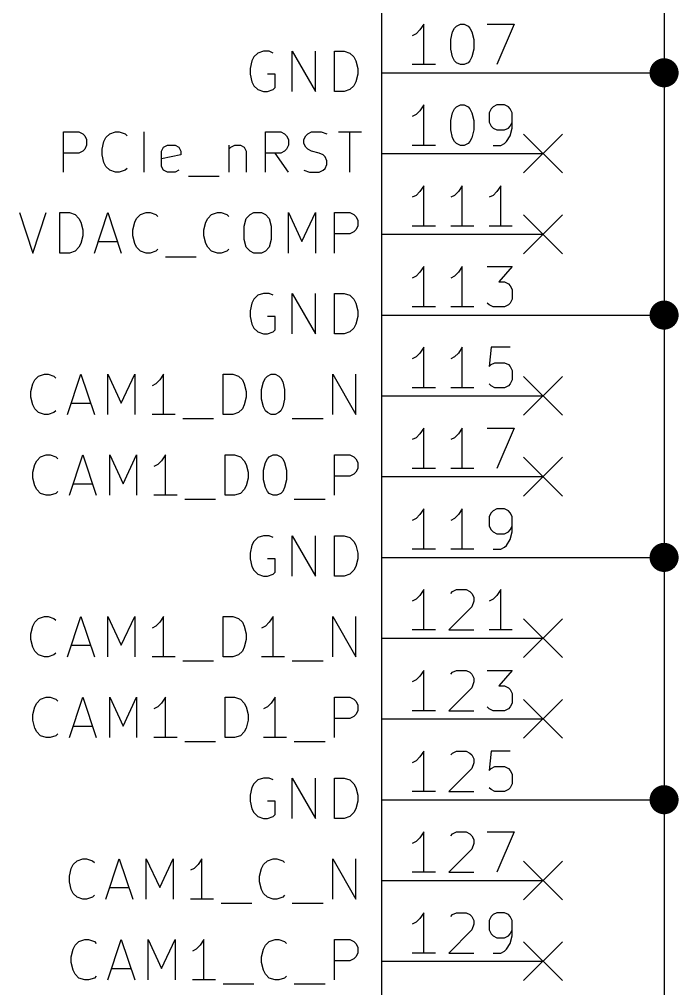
# Model space of a CAD drawing. Extents: x 0.4 to 11.3, y -7.9 to -0.4.
# Drawn here: x 5.251 to 6.068, y -2.984 to -1.784 of the extents above; entities that cross this region are included whole.
import ezdxf

# ---------------------------------------------------------------- set-up
doc = ezdxf.new("R2010")
doc.units = 0
doc.header["$MEASUREMENT"] = 0
for name, color, linetype in [('BLUE2', 5, 'CONTINUOUS'), ('CYAN2', 4, 'CONTINUOUS'), ('GREEN3', 91, 'CONTINUOUS'), ('RED2', 1, 'CONTINUOUS'), ('RED3', 11, 'CONTINUOUS')]:
    doc.layers.add(name, color=color, linetype=linetype)

msp = doc.modelspace()

# ---------------------------------------------------------------- linework, layer by layer
at = {"layer": 'BLUE2', "linetype": 'CONTINUOUS'}
for p, q in [((5.876, -1.926), (5.924, -1.974)), ((5.924, -1.926), (5.876, -1.974)), ((5.876, -2.026), (5.924, -2.074)), ((5.924, -2.026), (5.876, -2.074)), ((5.876, -2.226), (5.924, -2.274)), ((5.924, -2.226), (5.876, -2.274)), ((5.876, -2.326), (5.924, -2.374)), ((5.924, -2.326), (5.876, -2.374)), ((5.876, -2.526), (5.924, -2.574)), ((5.924, -2.526), (5.876, -2.574)), ((5.876, -2.626), (5.924, -2.674)), ((5.924, -2.626), (5.876, -2.674)), ((5.876, -2.826), (5.924, -2.874)), ((5.924, -2.826), (5.876, -2.874)), ((5.876, -2.926), (5.924, -2.974)), ((5.924, -2.926), (5.876, -2.974))]:
    msp.add_line(p, q, dxfattribs=at)
at = {"layer": 'CYAN2', "linetype": 'CONTINUOUS'}
for p, q in [((5.55381, -1.82313), (5.54667, -1.82551)), ((5.56095, -1.82313), (5.55381, -1.82313)), ((5.56571, -1.82551), (5.56095, -1.82313)), ((5.58952, -1.87313), (5.58952, -1.82313)), ((5.58952, -1.82313), (5.61809, -1.87313)), ((5.61809, -1.87313), (5.61809, -1.82313)), ((5.6419, -1.87313), (5.6419, -1.82313)), ((5.6419, -1.82313), (5.65381, -1.82313)), ((5.65381, -1.82313), (5.66095, -1.82551)), ((5.53952, -1.83504), (5.53714, -1.84456)), ((5.5419, -1.83028), (5.53952, -1.83504)), ((5.54667, -1.82551), (5.5419, -1.83028)), ((5.66095, -1.82551), (5.66571, -1.83028)), ((5.66571, -1.83028), (5.66809, -1.83504)), ((5.66809, -1.83504), (5.67047, -1.84456)), ((5.53714, -1.84456), (5.53714, -1.8517)), ((5.67047, -1.84456), (5.67047, -1.8517)), ((5.53714, -1.8517), (5.53952, -1.86122)), ((5.56809, -1.8517), (5.55857, -1.8517)), ((5.56809, -1.86837), (5.56809, -1.8517)), ((5.67047, -1.8517), (5.66809, -1.86122)), ((5.53952, -1.86122), (5.5419, -1.86599)), ((5.5419, -1.86599), (5.54667, -1.87075)), ((5.54667, -1.87075), (5.55381, -1.87313)), ((5.55857, -1.87313), (5.56571, -1.87075)), ((5.56571, -1.87075), (5.56809, -1.86837)), ((5.66095, -1.87075), (5.65381, -1.87313)), ((5.66571, -1.86599), (5.66095, -1.87075)), ((5.66809, -1.86122), (5.66571, -1.86599)), ((5.55381, -1.87313), (5.55857, -1.87313)), ((5.65381, -1.87313), (5.6419, -1.87313)), ((5.30619, -1.97313), (5.30619, -1.92313)), ((5.30619, -1.92313), (5.32524, -1.92313)), ((5.32524, -1.92313), (5.33, -1.92551)), ((5.33, -1.92551), (5.33238, -1.92789)), ((5.33238, -1.92789), (5.33476, -1.93265)), ((5.35619, -1.93504), (5.35857, -1.93028)), ((5.35857, -1.93028), (5.36333, -1.92551)), ((5.36333, -1.92551), (5.37048, -1.92313)), ((5.37048, -1.92313), (5.37524, -1.92313)), ((5.37524, -1.92313), (5.38238, -1.92551)), ((5.38238, -1.92551), (5.38476, -1.92789)), ((5.40619, -1.97313), (5.40619, -1.92313)), ((5.55619, -1.97313), (5.55619, -1.92313)), ((5.55619, -1.92313), (5.57524, -1.92313)), ((5.57524, -1.92313), (5.58, -1.92551)), ((5.58, -1.92551), (5.58238, -1.92789)), ((5.58238, -1.92789), (5.58476, -1.93265)), ((5.60381, -1.93265), (5.60619, -1.92789)), ((5.60619, -1.92789), (5.60857, -1.92551)), ((5.60857, -1.92551), (5.61333, -1.92313)), ((5.61333, -1.92313), (5.62524, -1.92313)), ((5.62524, -1.92313), (5.63238, -1.92551)), ((5.64667, -1.92313), (5.67524, -1.92313)), ((5.66095, -1.97313), (5.66095, -1.92313)), ((5.33476, -1.9398), (5.33238, -1.94456)), ((5.33476, -1.93265), (5.33476, -1.9398)), ((5.35381, -1.94456), (5.35619, -1.93504)), ((5.42762, -1.94694), (5.43, -1.94218)), ((5.43, -1.94218), (5.43476, -1.9398)), ((5.43476, -1.9398), (5.44429, -1.9398)), ((5.44429, -1.9398), (5.44905, -1.94218)), ((5.44905, -1.94218), (5.45143, -1.94694)), ((5.51095, -1.9398), (5.51095, -1.97313)), ((5.51095, -1.94456), (5.51333, -1.94218)), ((5.51333, -1.94218), (5.5181, -1.9398)), ((5.5181, -1.9398), (5.52524, -1.9398)), ((5.52524, -1.9398), (5.53, -1.94218)), ((5.53, -1.94218), (5.53238, -1.94694)), ((5.58476, -1.9398), (5.58238, -1.94456)), ((5.58476, -1.93265), (5.58476, -1.9398)), ((5.60381, -1.93742), (5.60381, -1.93265)), ((5.60619, -1.94218), (5.60381, -1.93742)), ((5.60857, -1.94456), (5.60619, -1.94218)), ((5.32524, -1.94932), (5.30619, -1.94932)), ((5.33, -1.94694), (5.32524, -1.94932)), ((5.33238, -1.94456), (5.33, -1.94694)), ((5.35381, -1.9517), (5.35381, -1.94456)), ((5.35619, -1.96122), (5.35381, -1.9517)), ((5.42762, -1.96599), (5.42762, -1.94694)), ((5.45143, -1.9517), (5.42762, -1.95646)), ((5.45143, -1.94694), (5.45143, -1.9517)), ((5.53238, -1.94694), (5.53238, -1.97313)), ((5.57524, -1.94932), (5.55619, -1.94932)), ((5.58476, -1.97313), (5.56809, -1.94932)), ((5.58, -1.94694), (5.57524, -1.94932)), ((5.58238, -1.94456), (5.58, -1.94694)), ((5.61333, -1.94694), (5.60857, -1.94456)), ((5.62286, -1.94932), (5.61333, -1.94694)), ((5.62762, -1.9517), (5.62286, -1.94932)), ((5.63, -1.95408), (5.62762, -1.9517)), ((5.63238, -1.95885), (5.63, -1.95408)), ((5.35857, -1.96599), (5.35619, -1.96122)), ((5.36333, -1.97075), (5.35857, -1.96599)), ((5.43, -1.97075), (5.42762, -1.96599)), ((5.63, -1.96837), (5.63238, -1.96361)), ((5.63238, -1.96361), (5.63238, -1.95885)), ((5.37048, -1.97313), (5.36333, -1.97075)), ((5.37524, -1.97313), (5.37048, -1.97313)), ((5.38238, -1.97075), (5.37524, -1.97313)), ((5.38476, -1.96837), (5.38238, -1.97075)), ((5.43476, -1.97313), (5.43, -1.97075)), ((5.44429, -1.97313), (5.43476, -1.97313)), ((5.44905, -1.97075), (5.44429, -1.97313)), ((5.46096, -1.97789), (5.49905, -1.97789)), ((5.60381, -1.97075), (5.61095, -1.97313)), ((5.61095, -1.97313), (5.62286, -1.97313)), ((5.62286, -1.97313), (5.62762, -1.97075)), ((5.62762, -1.97075), (5.63, -1.96837)), ((5.25143, -2.02313), (5.26809, -2.07313)), ((5.26809, -2.07313), (5.28476, -2.02313)), ((5.30143, -2.07313), (5.30143, -2.02313)), ((5.30143, -2.02313), (5.31333, -2.02313)), ((5.31333, -2.02313), (5.32047, -2.02551)), ((5.32047, -2.02551), (5.32524, -2.03028)), ((5.34428, -2.07313), (5.36095, -2.02313)), ((5.36095, -2.02313), (5.37762, -2.07313)), ((5.39667, -2.03028), (5.40143, -2.02551)), ((5.40143, -2.02551), (5.40857, -2.02313)), ((5.40857, -2.02313), (5.41333, -2.02313)), ((5.41333, -2.02313), (5.42048, -2.02551)), ((5.42048, -2.02551), (5.42285, -2.02789)), ((5.48476, -2.03028), (5.48952, -2.02551)), ((5.48952, -2.02551), (5.49667, -2.02313)), ((5.49667, -2.02313), (5.50143, -2.02313)), ((5.50143, -2.02313), (5.50857, -2.02551)), ((5.50857, -2.02551), (5.51095, -2.02789)), ((5.53238, -2.03028), (5.53714, -2.02551)), ((5.53714, -2.02551), (5.5419, -2.02313)), ((5.5419, -2.02313), (5.55143, -2.02313)), ((5.55143, -2.02313), (5.55619, -2.02551)), ((5.55619, -2.02551), (5.56095, -2.03028)), ((5.58476, -2.07313), (5.58476, -2.02313)), ((5.58476, -2.02313), (5.60143, -2.05885)), ((5.60143, -2.05885), (5.61809, -2.02313)), ((5.61809, -2.02313), (5.61809, -2.07313)), ((5.6419, -2.07313), (5.6419, -2.02313)), ((5.6419, -2.02313), (5.66095, -2.02313)), ((5.66095, -2.02313), (5.66571, -2.02551)), ((5.66571, -2.02551), (5.66809, -2.02789)), ((5.66809, -2.02789), (5.67047, -2.03265)), ((5.32524, -2.03028), (5.32762, -2.03504)), ((5.32762, -2.03504), (5.33, -2.04456)), ((5.39191, -2.04456), (5.39428, -2.03504)), ((5.39428, -2.03504), (5.39667, -2.03028)), ((5.48, -2.04456), (5.48238, -2.03504)), ((5.48238, -2.03504), (5.48476, -2.03028)), ((5.53, -2.0398), (5.53238, -2.03028)), ((5.53, -2.05646), (5.53, -2.0398)), ((5.56095, -2.03028), (5.56333, -2.0398)), ((5.56333, -2.0398), (5.56333, -2.05646)), ((5.67047, -2.0398), (5.66809, -2.04456)), ((5.67047, -2.03265), (5.67047, -2.0398)), ((5.33, -2.0517), (5.32762, -2.06122)), ((5.33, -2.04456), (5.33, -2.0517)), ((5.39191, -2.0517), (5.39191, -2.04456)), ((5.39428, -2.06122), (5.39191, -2.0517)), ((5.48, -2.0517), (5.48, -2.04456)), ((5.48238, -2.06122), (5.48, -2.0517)), ((5.66095, -2.04932), (5.6419, -2.04932)), ((5.66571, -2.04694), (5.66095, -2.04932)), ((5.66809, -2.04456), (5.66571, -2.04694)), ((5.32762, -2.06122), (5.32524, -2.06599)), ((5.34905, -2.05885), (5.37285, -2.05885)), ((5.39667, -2.06599), (5.39428, -2.06122)), ((5.48476, -2.06599), (5.48238, -2.06122)), ((5.53238, -2.06599), (5.53, -2.05646)), ((5.56333, -2.05646), (5.56095, -2.06599)), ((5.31333, -2.07313), (5.30143, -2.07313)), ((5.32047, -2.07075), (5.31333, -2.07313)), ((5.32524, -2.06599), (5.32047, -2.07075)), ((5.40143, -2.07075), (5.39667, -2.06599)), ((5.40857, -2.07313), (5.40143, -2.07075)), ((5.41333, -2.07313), (5.40857, -2.07313)), ((5.42048, -2.07075), (5.41333, -2.07313)), ((5.42285, -2.06837), (5.42048, -2.07075)), ((5.48952, -2.07075), (5.48476, -2.06599)), ((5.49667, -2.07313), (5.48952, -2.07075)), ((5.50143, -2.07313), (5.49667, -2.07313)), ((5.50857, -2.07075), (5.50143, -2.07313)), ((5.51095, -2.06837), (5.50857, -2.07075)), ((5.53714, -2.07075), (5.53238, -2.06599)), ((5.5419, -2.07313), (5.53714, -2.07075)), ((5.55143, -2.07313), (5.5419, -2.07313)), ((5.55619, -2.07075), (5.55143, -2.07313)), ((5.56095, -2.06599), (5.55619, -2.07075)), ((5.43238, -2.07789), (5.47048, -2.07789)), ((5.55381, -2.12313), (5.54667, -2.12551)), ((5.56095, -2.12313), (5.55381, -2.12313)), ((5.56571, -2.12551), (5.56095, -2.12313)), ((5.58952, -2.17313), (5.58952, -2.12313)), ((5.58952, -2.12313), (5.61809, -2.17313)), ((5.61809, -2.17313), (5.61809, -2.12313)), ((5.6419, -2.17313), (5.6419, -2.12313)), ((5.6419, -2.12313), (5.65381, -2.12313)), ((5.65381, -2.12313), (5.66095, -2.12551)), ((5.53952, -2.13504), (5.53714, -2.14456)), ((5.5419, -2.13028), (5.53952, -2.13504)), ((5.54667, -2.12551), (5.5419, -2.13028)), ((5.66095, -2.12551), (5.66571, -2.13028)), ((5.66571, -2.13028), (5.66809, -2.13504)), ((5.66809, -2.13504), (5.67047, -2.14456)), ((5.53714, -2.14456), (5.53714, -2.1517)), ((5.67047, -2.14456), (5.67047, -2.1517)), ((5.53714, -2.1517), (5.53952, -2.16122)), ((5.56809, -2.1517), (5.55857, -2.1517)), ((5.56809, -2.16837), (5.56809, -2.1517)), ((5.67047, -2.1517), (5.66809, -2.16122)), ((5.53952, -2.16122), (5.5419, -2.16599)), ((5.5419, -2.16599), (5.54667, -2.17075)), ((5.54667, -2.17075), (5.55381, -2.17313)), ((5.55857, -2.17313), (5.56571, -2.17075)), ((5.56571, -2.17075), (5.56809, -2.16837)), ((5.66095, -2.17075), (5.65381, -2.17313)), ((5.66571, -2.16599), (5.66095, -2.17075)), ((5.66809, -2.16122), (5.66571, -2.16599)), ((5.55381, -2.17313), (5.55857, -2.17313)), ((5.65381, -2.17313), (5.6419, -2.17313)), ((5.26809, -2.23504), (5.27048, -2.23028)), ((5.27048, -2.23028), (5.27524, -2.22551)), ((5.27524, -2.22551), (5.28238, -2.22313)), ((5.28238, -2.22313), (5.28714, -2.22313)), ((5.28714, -2.22313), (5.29429, -2.22551)), ((5.29429, -2.22551), (5.29667, -2.22789)), ((5.31095, -2.27313), (5.32762, -2.22313)), ((5.32762, -2.22313), (5.34429, -2.27313)), ((5.36095, -2.27313), (5.36095, -2.22313)), ((5.36095, -2.22313), (5.37762, -2.25885)), ((5.37762, -2.25885), (5.39429, -2.22313)), ((5.39429, -2.22313), (5.39429, -2.27313)), ((5.42524, -2.23028), (5.42048, -2.23504)), ((5.43, -2.22313), (5.42524, -2.23028)), ((5.43, -2.27313), (5.43, -2.22313)), ((5.50381, -2.27313), (5.50381, -2.22313)), ((5.50381, -2.22313), (5.51571, -2.22313)), ((5.51571, -2.22313), (5.52285, -2.22551)), ((5.52285, -2.22551), (5.52762, -2.23028)), ((5.52762, -2.23028), (5.53, -2.23504)), ((5.55381, -2.23265), (5.55619, -2.22789)), ((5.55619, -2.22789), (5.55857, -2.22551)), ((5.55857, -2.22551), (5.56333, -2.22313)), ((5.56333, -2.22313), (5.56809, -2.22313)), ((5.56809, -2.22313), (5.57285, -2.22551)), ((5.57285, -2.22551), (5.57524, -2.22789)), ((5.57524, -2.22789), (5.57762, -2.23265)), ((5.63952, -2.27313), (5.63952, -2.22313)), ((5.63952, -2.22313), (5.66809, -2.27313)), ((5.66809, -2.27313), (5.66809, -2.22313)), ((5.26572, -2.24456), (5.26809, -2.23504)), ((5.42048, -2.23504), (5.41572, -2.23742)), ((5.53, -2.23504), (5.53238, -2.24456)), ((5.55143, -2.24218), (5.55381, -2.23265)), ((5.55143, -2.25408), (5.55143, -2.24218)), ((5.57762, -2.23265), (5.58, -2.24218)), ((5.58, -2.24218), (5.58, -2.25408)), ((5.26572, -2.2517), (5.26572, -2.24456)), ((5.26809, -2.26122), (5.26572, -2.2517)), ((5.53238, -2.2517), (5.53, -2.26122)), ((5.53238, -2.24456), (5.53238, -2.2517)), ((5.55381, -2.26361), (5.55143, -2.25408)), ((5.58, -2.25408), (5.57762, -2.26361)), ((5.27048, -2.26599), (5.26809, -2.26122)), ((5.27524, -2.27075), (5.27048, -2.26599)), ((5.31572, -2.25885), (5.33952, -2.25885)), ((5.52762, -2.26599), (5.52285, -2.27075)), ((5.53, -2.26122), (5.52762, -2.26599)), ((5.55619, -2.26837), (5.55381, -2.26361)), ((5.57762, -2.26361), (5.57524, -2.26837)), ((5.28238, -2.27313), (5.27524, -2.27075)), ((5.28714, -2.27313), (5.28238, -2.27313)), ((5.29429, -2.27075), (5.28714, -2.27313)), ((5.29667, -2.26837), (5.29429, -2.27075)), ((5.44429, -2.27313), (5.41572, -2.27313)), ((5.45381, -2.27789), (5.49191, -2.27789)), ((5.51571, -2.27313), (5.50381, -2.27313)), ((5.52285, -2.27075), (5.51571, -2.27313)), ((5.55857, -2.27075), (5.55619, -2.26837)), ((5.56333, -2.27313), (5.55857, -2.27075)), ((5.56809, -2.27313), (5.56333, -2.27313)), ((5.57285, -2.27075), (5.56809, -2.27313)), ((5.57524, -2.26837), (5.57285, -2.27075)), ((5.58952, -2.27789), (5.62762, -2.27789)), ((5.27286, -2.33028), (5.27762, -2.32551)), ((5.27762, -2.32551), (5.28476, -2.32313)), ((5.28476, -2.32313), (5.28952, -2.32313)), ((5.28952, -2.32313), (5.29667, -2.32551)), ((5.29667, -2.32551), (5.29905, -2.32789)), ((5.31333, -2.37313), (5.33, -2.32313)), ((5.33, -2.32313), (5.34667, -2.37313)), ((5.36333, -2.37313), (5.36333, -2.32313)), ((5.36333, -2.32313), (5.38, -2.35885)), ((5.38, -2.35885), (5.39667, -2.32313)), ((5.39667, -2.32313), (5.39667, -2.37313)), ((5.43238, -2.32313), (5.42762, -2.33028)), ((5.43238, -2.37313), (5.43238, -2.32313)), ((5.50619, -2.37313), (5.50619, -2.32313)), ((5.50619, -2.32313), (5.51809, -2.32313)), ((5.51809, -2.32313), (5.52524, -2.32551)), ((5.52524, -2.32551), (5.53, -2.33028)), ((5.55619, -2.33265), (5.55857, -2.32789)), ((5.55857, -2.32789), (5.56095, -2.32551)), ((5.56095, -2.32551), (5.56571, -2.32313)), ((5.56571, -2.32313), (5.57048, -2.32313)), ((5.57048, -2.32313), (5.57524, -2.32551)), ((5.57524, -2.32551), (5.57762, -2.32789)), ((5.57762, -2.32789), (5.58, -2.33265)), ((5.6419, -2.37313), (5.6419, -2.32313)), ((5.6419, -2.32313), (5.66095, -2.32313)), ((5.66095, -2.32313), (5.66571, -2.32551)), ((5.66571, -2.32551), (5.66809, -2.32789)), ((5.66809, -2.32789), (5.67047, -2.33265)), ((5.2681, -2.34456), (5.27048, -2.33504)), ((5.27048, -2.33504), (5.27286, -2.33028)), ((5.42286, -2.33504), (5.4181, -2.33742)), ((5.42762, -2.33028), (5.42286, -2.33504)), ((5.53, -2.33028), (5.53238, -2.33504)), ((5.53238, -2.33504), (5.53476, -2.34456)), ((5.55381, -2.34218), (5.55619, -2.33265)), ((5.58, -2.33265), (5.58238, -2.34218)), ((5.67047, -2.3398), (5.66809, -2.34456)), ((5.67047, -2.33265), (5.67047, -2.3398)), ((5.2681, -2.3517), (5.2681, -2.34456)), ((5.27048, -2.36122), (5.2681, -2.3517)), ((5.53476, -2.3517), (5.53238, -2.36122)), ((5.53476, -2.34456), (5.53476, -2.3517)), ((5.55381, -2.35408), (5.55381, -2.34218)), ((5.58238, -2.34218), (5.58238, -2.35408)), ((5.66095, -2.34932), (5.6419, -2.34932)), ((5.66571, -2.34694), (5.66095, -2.34932)), ((5.66809, -2.34456), (5.66571, -2.34694)), ((5.27286, -2.36599), (5.27048, -2.36122)), ((5.3181, -2.35885), (5.34191, -2.35885)), ((5.53238, -2.36122), (5.53, -2.36599)), ((5.55619, -2.36361), (5.55381, -2.35408)), ((5.55857, -2.36837), (5.55619, -2.36361)), ((5.58, -2.36361), (5.57762, -2.36837)), ((5.58238, -2.35408), (5.58, -2.36361)), ((5.27762, -2.37075), (5.27286, -2.36599)), ((5.28476, -2.37313), (5.27762, -2.37075)), ((5.28952, -2.37313), (5.28476, -2.37313)), ((5.29667, -2.37075), (5.28952, -2.37313)), ((5.29905, -2.36837), (5.29667, -2.37075)), ((5.44667, -2.37313), (5.4181, -2.37313)), ((5.51809, -2.37313), (5.50619, -2.37313)), ((5.52524, -2.37075), (5.51809, -2.37313)), ((5.53, -2.36599), (5.52524, -2.37075)), ((5.56095, -2.37075), (5.55857, -2.36837)), ((5.56571, -2.37313), (5.56095, -2.37075)), ((5.57048, -2.37313), (5.56571, -2.37313)), ((5.57524, -2.37075), (5.57048, -2.37313)), ((5.57762, -2.36837), (5.57524, -2.37075)), ((5.45619, -2.37789), (5.49429, -2.37789)), ((5.59191, -2.37789), (5.63, -2.37789)), ((5.55381, -2.42313), (5.54667, -2.42551)), ((5.56095, -2.42313), (5.55381, -2.42313)), ((5.56571, -2.42551), (5.56095, -2.42313)), ((5.58952, -2.47313), (5.58952, -2.42313)), ((5.58952, -2.42313), (5.61809, -2.47313)), ((5.61809, -2.47313), (5.61809, -2.42313)), ((5.6419, -2.47313), (5.6419, -2.42313)), ((5.6419, -2.42313), (5.65381, -2.42313)), ((5.65381, -2.42313), (5.66095, -2.42551)), ((5.53952, -2.43504), (5.53714, -2.44456)), ((5.5419, -2.43028), (5.53952, -2.43504)), ((5.54667, -2.42551), (5.5419, -2.43028)), ((5.66095, -2.42551), (5.66571, -2.43028)), ((5.66571, -2.43028), (5.66809, -2.43504)), ((5.66809, -2.43504), (5.67047, -2.44456)), ((5.53714, -2.44456), (5.53714, -2.4517)), ((5.67047, -2.44456), (5.67047, -2.4517)), ((5.53714, -2.4517), (5.53952, -2.46122)), ((5.56809, -2.4517), (5.55857, -2.4517)), ((5.56809, -2.46837), (5.56809, -2.4517)), ((5.67047, -2.4517), (5.66809, -2.46122)), ((5.53952, -2.46122), (5.5419, -2.46599)), ((5.5419, -2.46599), (5.54667, -2.47075)), ((5.54667, -2.47075), (5.55381, -2.47313)), ((5.55857, -2.47313), (5.56571, -2.47075)), ((5.56571, -2.47075), (5.56809, -2.46837)), ((5.66095, -2.47075), (5.65381, -2.47313)), ((5.66571, -2.46599), (5.66095, -2.47075)), ((5.66809, -2.46122), (5.66571, -2.46599)), ((5.55381, -2.47313), (5.55857, -2.47313)), ((5.65381, -2.47313), (5.6419, -2.47313)), ((5.26809, -2.53504), (5.27048, -2.53028)), ((5.27048, -2.53028), (5.27524, -2.52551)), ((5.27524, -2.52551), (5.28238, -2.52313)), ((5.28238, -2.52313), (5.28714, -2.52313)), ((5.28714, -2.52313), (5.29429, -2.52551)), ((5.29429, -2.52551), (5.29667, -2.52789)), ((5.31095, -2.57313), (5.32762, -2.52313)), ((5.32762, -2.52313), (5.34429, -2.57313)), ((5.36095, -2.57313), (5.36095, -2.52313)), ((5.36095, -2.52313), (5.37762, -2.55885)), ((5.37762, -2.55885), (5.39429, -2.52313)), ((5.39429, -2.52313), (5.39429, -2.57313)), ((5.42524, -2.53028), (5.42048, -2.53504)), ((5.43, -2.52313), (5.42524, -2.53028)), ((5.43, -2.57313), (5.43, -2.52313)), ((5.50381, -2.57313), (5.50381, -2.52313)), ((5.50381, -2.52313), (5.51571, -2.52313)), ((5.51571, -2.52313), (5.52285, -2.52551)), ((5.52285, -2.52551), (5.52762, -2.53028)), ((5.52762, -2.53028), (5.53, -2.53504)), ((5.56095, -2.53028), (5.55619, -2.53504)), ((5.56571, -2.52313), (5.56095, -2.53028)), ((5.56571, -2.57313), (5.56571, -2.52313)), ((5.63952, -2.57313), (5.63952, -2.52313)), ((5.63952, -2.52313), (5.66809, -2.57313)), ((5.66809, -2.57313), (5.66809, -2.52313)), ((5.26572, -2.54456), (5.26809, -2.53504)), ((5.42048, -2.53504), (5.41572, -2.53742)), ((5.53, -2.53504), (5.53238, -2.54456)), ((5.55619, -2.53504), (5.55143, -2.53742)), ((5.26572, -2.5517), (5.26572, -2.54456)), ((5.26809, -2.56122), (5.26572, -2.5517)), ((5.53238, -2.5517), (5.53, -2.56122)), ((5.53238, -2.54456), (5.53238, -2.5517)), ((5.27048, -2.56599), (5.26809, -2.56122)), ((5.27524, -2.57075), (5.27048, -2.56599)), ((5.31572, -2.55885), (5.33952, -2.55885)), ((5.52762, -2.56599), (5.52285, -2.57075)), ((5.53, -2.56122), (5.52762, -2.56599)), ((5.28238, -2.57313), (5.27524, -2.57075)), ((5.28714, -2.57313), (5.28238, -2.57313)), ((5.29429, -2.57075), (5.28714, -2.57313)), ((5.29667, -2.56837), (5.29429, -2.57075)), ((5.44429, -2.57313), (5.41572, -2.57313)), ((5.45381, -2.57789), (5.49191, -2.57789)), ((5.51571, -2.57313), (5.50381, -2.57313)), ((5.52285, -2.57075), (5.51571, -2.57313)), ((5.58, -2.57313), (5.55143, -2.57313)), ((5.58952, -2.57789), (5.62762, -2.57789)), ((5.27286, -2.63028), (5.27762, -2.62551)), ((5.27762, -2.62551), (5.28476, -2.62313)), ((5.28476, -2.62313), (5.28952, -2.62313)), ((5.28952, -2.62313), (5.29667, -2.62551)), ((5.29667, -2.62551), (5.29905, -2.62789)), ((5.31333, -2.67313), (5.33, -2.62313)), ((5.33, -2.62313), (5.34667, -2.67313)), ((5.36333, -2.67313), (5.36333, -2.62313)), ((5.36333, -2.62313), (5.38, -2.65885)), ((5.38, -2.65885), (5.39667, -2.62313)), ((5.39667, -2.62313), (5.39667, -2.67313)), ((5.43238, -2.62313), (5.42762, -2.63028)), ((5.43238, -2.67313), (5.43238, -2.62313)), ((5.50619, -2.67313), (5.50619, -2.62313)), ((5.50619, -2.62313), (5.51809, -2.62313)), ((5.51809, -2.62313), (5.52524, -2.62551)), ((5.52524, -2.62551), (5.53, -2.63028)), ((5.56809, -2.62313), (5.56333, -2.63028)), ((5.56809, -2.67313), (5.56809, -2.62313)), ((5.6419, -2.67313), (5.6419, -2.62313)), ((5.6419, -2.62313), (5.66095, -2.62313)), ((5.66095, -2.62313), (5.66571, -2.62551)), ((5.66571, -2.62551), (5.66809, -2.62789)), ((5.66809, -2.62789), (5.67047, -2.63265)), ((5.2681, -2.64456), (5.27048, -2.63504)), ((5.27048, -2.63504), (5.27286, -2.63028)), ((5.42286, -2.63504), (5.4181, -2.63742)), ((5.42762, -2.63028), (5.42286, -2.63504)), ((5.53, -2.63028), (5.53238, -2.63504)), ((5.53238, -2.63504), (5.53476, -2.64456)), ((5.55857, -2.63504), (5.55381, -2.63742)), ((5.56333, -2.63028), (5.55857, -2.63504)), ((5.67047, -2.6398), (5.66809, -2.64456)), ((5.67047, -2.63265), (5.67047, -2.6398)), ((5.2681, -2.6517), (5.2681, -2.64456)), ((5.27048, -2.66122), (5.2681, -2.6517)), ((5.53476, -2.6517), (5.53238, -2.66122)), ((5.53476, -2.64456), (5.53476, -2.6517)), ((5.66095, -2.64932), (5.6419, -2.64932)), ((5.66571, -2.64694), (5.66095, -2.64932)), ((5.66809, -2.64456), (5.66571, -2.64694)), ((5.27286, -2.66599), (5.27048, -2.66122)), ((5.3181, -2.65885), (5.34191, -2.65885)), ((5.53238, -2.66122), (5.53, -2.66599)), ((5.27762, -2.67075), (5.27286, -2.66599)), ((5.28476, -2.67313), (5.27762, -2.67075)), ((5.28952, -2.67313), (5.28476, -2.67313)), ((5.29667, -2.67075), (5.28952, -2.67313)), ((5.29905, -2.66837), (5.29667, -2.67075)), ((5.44667, -2.67313), (5.4181, -2.67313)), ((5.51809, -2.67313), (5.50619, -2.67313)), ((5.52524, -2.67075), (5.51809, -2.67313)), ((5.53, -2.66599), (5.52524, -2.67075)), ((5.58238, -2.67313), (5.55381, -2.67313)), ((5.45619, -2.67789), (5.49429, -2.67789)), ((5.59191, -2.67789), (5.63, -2.67789)), ((5.55381, -2.72313), (5.54667, -2.72551)), ((5.56095, -2.72313), (5.55381, -2.72313)), ((5.56571, -2.72551), (5.56095, -2.72313)), ((5.58952, -2.77313), (5.58952, -2.72313)), ((5.58952, -2.72313), (5.61809, -2.77313)), ((5.61809, -2.77313), (5.61809, -2.72313)), ((5.6419, -2.77313), (5.6419, -2.72313)), ((5.6419, -2.72313), (5.65381, -2.72313)), ((5.65381, -2.72313), (5.66095, -2.72551)), ((5.53952, -2.73504), (5.53714, -2.74456)), ((5.5419, -2.73028), (5.53952, -2.73504)), ((5.54667, -2.72551), (5.5419, -2.73028)), ((5.66095, -2.72551), (5.66571, -2.73028)), ((5.66571, -2.73028), (5.66809, -2.73504)), ((5.66809, -2.73504), (5.67047, -2.74456)), ((5.53714, -2.74456), (5.53714, -2.7517)), ((5.67047, -2.74456), (5.67047, -2.7517)), ((5.53714, -2.7517), (5.53952, -2.76122)), ((5.56809, -2.7517), (5.55857, -2.7517)), ((5.56809, -2.76837), (5.56809, -2.7517)), ((5.67047, -2.7517), (5.66809, -2.76122)), ((5.53952, -2.76122), (5.5419, -2.76599)), ((5.5419, -2.76599), (5.54667, -2.77075)), ((5.54667, -2.77075), (5.55381, -2.77313)), ((5.55857, -2.77313), (5.56571, -2.77075)), ((5.56571, -2.77075), (5.56809, -2.76837)), ((5.66095, -2.77075), (5.65381, -2.77313)), ((5.66571, -2.76599), (5.66095, -2.77075)), ((5.66809, -2.76122), (5.66571, -2.76599)), ((5.55381, -2.77313), (5.55857, -2.77313)), ((5.65381, -2.77313), (5.6419, -2.77313)), ((5.31571, -2.83504), (5.31809, -2.83028)), ((5.31809, -2.83028), (5.32286, -2.82551)), ((5.32286, -2.82551), (5.33, -2.82313)), ((5.33, -2.82313), (5.33476, -2.82313)), ((5.33476, -2.82313), (5.34191, -2.82551)), ((5.34191, -2.82551), (5.34428, -2.82789)), ((5.35857, -2.87313), (5.37524, -2.82313)), ((5.37524, -2.82313), (5.39191, -2.87313)), ((5.40857, -2.87313), (5.40857, -2.82313)), ((5.40857, -2.82313), (5.42524, -2.85885)), ((5.42524, -2.85885), (5.44191, -2.82313)), ((5.44191, -2.82313), (5.44191, -2.87313)), ((5.47286, -2.83028), (5.46809, -2.83504)), ((5.47762, -2.82313), (5.47286, -2.83028)), ((5.47762, -2.87313), (5.47762, -2.82313)), ((5.55143, -2.83504), (5.55381, -2.83028)), ((5.55381, -2.83028), (5.55857, -2.82551)), ((5.55857, -2.82551), (5.56571, -2.82313)), ((5.56571, -2.82313), (5.57047, -2.82313)), ((5.57047, -2.82313), (5.57762, -2.82551)), ((5.57762, -2.82551), (5.58, -2.82789)), ((5.63952, -2.87313), (5.63952, -2.82313)), ((5.63952, -2.82313), (5.66809, -2.87313)), ((5.66809, -2.87313), (5.66809, -2.82313)), ((5.31333, -2.84456), (5.31571, -2.83504)), ((5.46809, -2.83504), (5.46333, -2.83742)), ((5.54905, -2.84456), (5.55143, -2.83504)), ((5.31333, -2.8517), (5.31333, -2.84456)), ((5.31571, -2.86122), (5.31333, -2.8517)), ((5.54905, -2.8517), (5.54905, -2.84456)), ((5.55143, -2.86122), (5.54905, -2.8517)), ((5.31809, -2.86599), (5.31571, -2.86122)), ((5.32286, -2.87075), (5.31809, -2.86599)), ((5.36333, -2.85885), (5.38714, -2.85885)), ((5.55381, -2.86599), (5.55143, -2.86122)), ((5.55857, -2.87075), (5.55381, -2.86599)), ((5.33, -2.87313), (5.32286, -2.87075)), ((5.33476, -2.87313), (5.33, -2.87313)), ((5.34191, -2.87075), (5.33476, -2.87313)), ((5.34428, -2.86837), (5.34191, -2.87075)), ((5.49191, -2.87313), (5.46333, -2.87313)), ((5.50143, -2.87789), (5.53952, -2.87789)), ((5.56571, -2.87313), (5.55857, -2.87075)), ((5.57047, -2.87313), (5.56571, -2.87313)), ((5.57762, -2.87075), (5.57047, -2.87313)), ((5.58, -2.86837), (5.57762, -2.87075)), ((5.58952, -2.87789), (5.62762, -2.87789)), ((5.32048, -2.93028), (5.32524, -2.92551)), ((5.32524, -2.92551), (5.33238, -2.92313)), ((5.33238, -2.92313), (5.33714, -2.92313)), ((5.33714, -2.92313), (5.34429, -2.92551)), ((5.34429, -2.92551), (5.34667, -2.92789)), ((5.36095, -2.97313), (5.37762, -2.92313)), ((5.37762, -2.92313), (5.39429, -2.97313)), ((5.41095, -2.97313), (5.41095, -2.92313)), ((5.41095, -2.92313), (5.42762, -2.95885)), ((5.42762, -2.95885), (5.44429, -2.92313)), ((5.44429, -2.92313), (5.44429, -2.97313)), ((5.48, -2.92313), (5.47524, -2.93028)), ((5.48, -2.97313), (5.48, -2.92313)), ((5.55619, -2.93028), (5.56095, -2.92551)), ((5.56095, -2.92551), (5.56809, -2.92313)), ((5.56809, -2.92313), (5.57285, -2.92313)), ((5.57285, -2.92313), (5.58, -2.92551)), ((5.58, -2.92551), (5.58238, -2.92789)), ((5.6419, -2.97313), (5.6419, -2.92313)), ((5.6419, -2.92313), (5.66095, -2.92313)), ((5.66095, -2.92313), (5.66571, -2.92551)), ((5.66571, -2.92551), (5.66809, -2.92789)), ((5.66809, -2.92789), (5.67047, -2.93265)), ((5.31572, -2.94456), (5.31809, -2.93504)), ((5.31809, -2.93504), (5.32048, -2.93028)), ((5.47048, -2.93504), (5.46572, -2.93742)), ((5.47524, -2.93028), (5.47048, -2.93504)), ((5.55143, -2.94456), (5.55381, -2.93504)), ((5.55381, -2.93504), (5.55619, -2.93028)), ((5.67047, -2.9398), (5.66809, -2.94456)), ((5.67047, -2.93265), (5.67047, -2.9398)), ((5.31572, -2.9517), (5.31572, -2.94456)), ((5.31809, -2.96122), (5.31572, -2.9517)), ((5.55143, -2.9517), (5.55143, -2.94456)), ((5.55381, -2.96122), (5.55143, -2.9517)), ((5.66095, -2.94932), (5.6419, -2.94932)), ((5.66571, -2.94694), (5.66095, -2.94932)), ((5.66809, -2.94456), (5.66571, -2.94694)), ((5.32048, -2.96599), (5.31809, -2.96122)), ((5.36572, -2.95885), (5.38952, -2.95885)), ((5.55619, -2.96599), (5.55381, -2.96122)), ((5.32524, -2.97075), (5.32048, -2.96599)), ((5.33238, -2.97313), (5.32524, -2.97075)), ((5.33714, -2.97313), (5.33238, -2.97313)), ((5.34429, -2.97075), (5.33714, -2.97313)), ((5.34667, -2.96837), (5.34429, -2.97075)), ((5.49429, -2.97313), (5.46572, -2.97313)), ((5.56095, -2.97075), (5.55619, -2.96599)), ((5.56809, -2.97313), (5.56095, -2.97075)), ((5.57285, -2.97313), (5.56809, -2.97313)), ((5.58, -2.97075), (5.57285, -2.97313)), ((5.58238, -2.96837), (5.58, -2.97075)), ((5.50381, -2.97789), (5.54191, -2.97789)), ((5.59191, -2.97789), (5.63, -2.97789))]:
    msp.add_line(p, q, dxfattribs=at)
at = {"layer": 'GREEN3', "linetype": 'CONTINUOUS'}
for p, q in [((6.05, -1.55), (6.05, -1.85)), ((5.9, -1.85), (6.05, -1.85)), ((6.05, -1.85), (6.05, -2.15)), ((5.9, -2.15), (6.05, -2.15)), ((6.05, -2.15), (6.05, -2.45)), ((5.9, -2.45), (6.05, -2.45)), ((6.05, -2.45), (6.05, -2.75)), ((5.9, -2.75), (6.05, -2.75)), ((6.05, -2.75), (6.05, -3.05))]:
    msp.add_line(p, q, dxfattribs=at)
at = {"layer": 'GREEN3', "const_width": 0.018}
for points in [[(6.041, -1.85, 1), (6.059, -1.85, 1)], [(6.041, -2.15, 1), (6.059, -2.15, 1)], [(6.041, -2.45, 1), (6.059, -2.45, 1)], [(6.041, -2.75, 1), (6.059, -2.75, 1)]]:
    msp.add_lwpolyline(points, format="xyb", close=True, dxfattribs=at)
at = {"layer": 'RED2', "linetype": 'CONTINUOUS'}
for p, q in [((5.7, -1.45), (5.7, -6.55)), ((5.7, -1.85), (5.9, -1.85)), ((5.7, -1.95), (5.9, -1.95)), ((5.7, -2.05), (5.9, -2.05)), ((5.7, -2.15), (5.9, -2.15)), ((5.7, -2.25), (5.9, -2.25)), ((5.7, -2.35), (5.9, -2.35)), ((5.7, -2.45), (5.9, -2.45)), ((5.7, -2.55), (5.9, -2.55)), ((5.7, -2.65), (5.9, -2.65)), ((5.7, -2.75), (5.9, -2.75)), ((5.7, -2.85), (5.9, -2.85)), ((5.7, -2.95), (5.9, -2.95))]:
    msp.add_line(p, q, dxfattribs=at)
at = {"layer": 'RED3', "linetype": 'CONTINUOUS'}
for p, q in [((5.74762, -1.79702), (5.74286, -1.80178)), ((5.75238, -1.78988), (5.74762, -1.79702)), ((5.75238, -1.83988), (5.75238, -1.78988)), ((5.78572, -1.80893), (5.78809, -1.7994)), ((5.78809, -1.7994), (5.79048, -1.79464)), ((5.79048, -1.79464), (5.79286, -1.79226)), ((5.79286, -1.79226), (5.79762, -1.78988)), ((5.79762, -1.78988), (5.80238, -1.78988)), ((5.80238, -1.78988), (5.80714, -1.79226)), ((5.80714, -1.79226), (5.80952, -1.79464)), ((5.80952, -1.79464), (5.81191, -1.7994)), ((5.81191, -1.7994), (5.81429, -1.80893)), ((5.83095, -1.78988), (5.86428, -1.78988)), ((5.86428, -1.78988), (5.84286, -1.83988)), ((5.74286, -1.80178), (5.7381, -1.80417)), ((5.78572, -1.82083), (5.78572, -1.80893)), ((5.81429, -1.80893), (5.81429, -1.82083)), ((5.78809, -1.83035), (5.78572, -1.82083)), ((5.81429, -1.82083), (5.81191, -1.83035)), ((5.79048, -1.83512), (5.78809, -1.83035)), ((5.79286, -1.8375), (5.79048, -1.83512)), ((5.80952, -1.83512), (5.80714, -1.8375)), ((5.81191, -1.83035), (5.80952, -1.83512)), ((5.76667, -1.83988), (5.7381, -1.83988)), ((5.79762, -1.83988), (5.79286, -1.8375)), ((5.80238, -1.83988), (5.79762, -1.83988)), ((5.80714, -1.8375), (5.80238, -1.83988)), ((5.75238, -1.88988), (5.74762, -1.89702)), ((5.75238, -1.93988), (5.75238, -1.88988)), ((5.78809, -1.8994), (5.79048, -1.89464)), ((5.79048, -1.89464), (5.79286, -1.89226)), ((5.79286, -1.89226), (5.79762, -1.88988)), ((5.79762, -1.88988), (5.80238, -1.88988)), ((5.80238, -1.88988), (5.80714, -1.89226)), ((5.80714, -1.89226), (5.80952, -1.89464)), ((5.80952, -1.89464), (5.81191, -1.8994)), ((5.83571, -1.89464), (5.83333, -1.8994)), ((5.83809, -1.89226), (5.83571, -1.89464)), ((5.84286, -1.88988), (5.83809, -1.89226)), ((5.85238, -1.88988), (5.84286, -1.88988)), ((5.85714, -1.89226), (5.85238, -1.88988)), ((5.85952, -1.89464), (5.85714, -1.89226)), ((5.86191, -1.8994), (5.85952, -1.89464)), ((5.74286, -1.90178), (5.7381, -1.90417)), ((5.74762, -1.89702), (5.74286, -1.90178)), ((5.78572, -1.90893), (5.78809, -1.8994)), ((5.81191, -1.8994), (5.81429, -1.90893)), ((5.83333, -1.8994), (5.83333, -1.91131)), ((5.86191, -1.91845), (5.86191, -1.8994)), ((5.78572, -1.92083), (5.78572, -1.90893)), ((5.81429, -1.90893), (5.81429, -1.92083)), ((5.83333, -1.91131), (5.83571, -1.91607)), ((5.83571, -1.91607), (5.83809, -1.91845)), ((5.83809, -1.91845), (5.84286, -1.92083)), ((5.85238, -1.92083), (5.85714, -1.91845)), ((5.85714, -1.91845), (5.85952, -1.91607)), ((5.85952, -1.91607), (5.86191, -1.91131)), ((5.85952, -1.92797), (5.86191, -1.91845)), ((5.78809, -1.93035), (5.78572, -1.92083)), ((5.79048, -1.93512), (5.78809, -1.93035)), ((5.81191, -1.93035), (5.80952, -1.93512)), ((5.81429, -1.92083), (5.81191, -1.93035)), ((5.84286, -1.92083), (5.85238, -1.92083)), ((5.85476, -1.93512), (5.85952, -1.92797)), ((5.76667, -1.93988), (5.7381, -1.93988)), ((5.79286, -1.9375), (5.79048, -1.93512)), ((5.79762, -1.93988), (5.79286, -1.9375)), ((5.80238, -1.93988), (5.79762, -1.93988)), ((5.80714, -1.9375), (5.80238, -1.93988)), ((5.80952, -1.93512), (5.80714, -1.9375)), ((5.83809, -1.93988), (5.84762, -1.93988)), ((5.84762, -1.93988), (5.85238, -1.9375)), ((5.85238, -1.9375), (5.85476, -1.93512)), ((5.75238, -1.98988), (5.74762, -1.99702)), ((5.75238, -2.03988), (5.75238, -1.98988)), ((5.8, -1.98988), (5.79524, -1.99702)), ((5.8, -2.03988), (5.8, -1.98988)), ((5.84762, -1.98988), (5.84286, -1.99702)), ((5.84762, -2.03988), (5.84762, -1.98988)), ((5.74286, -2.00178), (5.7381, -2.00417)), ((5.74762, -1.99702), (5.74286, -2.00178)), ((5.79048, -2.00178), (5.78572, -2.00417)), ((5.79524, -1.99702), (5.79048, -2.00178)), ((5.83809, -2.00178), (5.83333, -2.00417)), ((5.84286, -1.99702), (5.83809, -2.00178)), ((5.76667, -2.03988), (5.7381, -2.03988)), ((5.81429, -2.03988), (5.78572, -2.03988)), ((5.86191, -2.03988), (5.83333, -2.03988)), ((5.74762, -2.09702), (5.74286, -2.10178)), ((5.75238, -2.08988), (5.74762, -2.09702)), ((5.75238, -2.13988), (5.75238, -2.08988)), ((5.79524, -2.09702), (5.79048, -2.10178)), ((5.8, -2.08988), (5.79524, -2.09702)), ((5.8, -2.13988), (5.8, -2.08988)), ((5.83095, -2.08988), (5.86191, -2.08988)), ((5.86191, -2.08988), (5.84524, -2.10893)), ((5.74286, -2.10178), (5.7381, -2.10417)), ((5.79048, -2.10178), (5.78572, -2.10417)), ((5.84524, -2.10893), (5.85238, -2.10893)), ((5.85238, -2.10893), (5.85714, -2.11131)), ((5.85714, -2.11131), (5.85952, -2.11369)), ((5.85952, -2.11369), (5.86191, -2.11845)), ((5.86191, -2.11845), (5.86191, -2.13035)), ((5.83333, -2.1375), (5.83095, -2.13512)), ((5.85952, -2.13512), (5.85714, -2.1375)), ((5.86191, -2.13035), (5.85952, -2.13512)), ((5.76667, -2.13988), (5.7381, -2.13988)), ((5.81429, -2.13988), (5.78572, -2.13988)), ((5.83809, -2.13988), (5.83333, -2.1375)), ((5.85238, -2.13988), (5.83809, -2.13988)), ((5.85714, -2.1375), (5.85238, -2.13988)), ((5.75238, -2.18988), (5.74762, -2.19702)), ((5.75238, -2.23988), (5.75238, -2.18988)), ((5.8, -2.18988), (5.79524, -2.19702)), ((5.8, -2.23988), (5.8, -2.18988)), ((5.83571, -2.18988), (5.83333, -2.21369)), ((5.85952, -2.18988), (5.83571, -2.18988)), ((5.74286, -2.20178), (5.7381, -2.20417)), ((5.74762, -2.19702), (5.74286, -2.20178)), ((5.79048, -2.20178), (5.78572, -2.20417)), ((5.79524, -2.19702), (5.79048, -2.20178)), ((5.83333, -2.21369), (5.83571, -2.21131)), ((5.83571, -2.21131), (5.84048, -2.20893)), ((5.84048, -2.20893), (5.85238, -2.20893)), ((5.85238, -2.20893), (5.85714, -2.21131)), ((5.85714, -2.21131), (5.85952, -2.21369)), ((5.85952, -2.21369), (5.86191, -2.21845)), ((5.86191, -2.21845), (5.86191, -2.23035)), ((5.86191, -2.23035), (5.85952, -2.23512)), ((5.76667, -2.23988), (5.7381, -2.23988)), ((5.81429, -2.23988), (5.78572, -2.23988)), ((5.83571, -2.2375), (5.83333, -2.23512)), ((5.84048, -2.23988), (5.83571, -2.2375)), ((5.85238, -2.23988), (5.84048, -2.23988)), ((5.85714, -2.2375), (5.85238, -2.23988)), ((5.85952, -2.23512), (5.85714, -2.2375)), ((5.75238, -2.28988), (5.74762, -2.29702)), ((5.75238, -2.33988), (5.75238, -2.28988)), ((5.8, -2.28988), (5.79524, -2.29702)), ((5.8, -2.33988), (5.8, -2.28988)), ((5.83095, -2.28988), (5.86428, -2.28988)), ((5.86428, -2.28988), (5.84286, -2.33988)), ((5.74286, -2.30178), (5.7381, -2.30417)), ((5.74762, -2.29702), (5.74286, -2.30178)), ((5.79048, -2.30178), (5.78572, -2.30417)), ((5.79524, -2.29702), (5.79048, -2.30178)), ((5.76667, -2.33988), (5.7381, -2.33988)), ((5.81429, -2.33988), (5.78572, -2.33988)), ((5.74762, -2.39702), (5.74286, -2.40178)), ((5.75238, -2.38988), (5.74762, -2.39702)), ((5.75238, -2.43988), (5.75238, -2.38988)), ((5.79524, -2.39702), (5.79048, -2.40178)), ((5.8, -2.38988), (5.79524, -2.39702)), ((5.8, -2.43988), (5.8, -2.38988)), ((5.83571, -2.39464), (5.83333, -2.3994)), ((5.83333, -2.3994), (5.83333, -2.41131)), ((5.83809, -2.39226), (5.83571, -2.39464)), ((5.84286, -2.38988), (5.83809, -2.39226)), ((5.85238, -2.38988), (5.84286, -2.38988)), ((5.85714, -2.39226), (5.85238, -2.38988)), ((5.85952, -2.39464), (5.85714, -2.39226)), ((5.86191, -2.3994), (5.85952, -2.39464)), ((5.86191, -2.41845), (5.86191, -2.3994)), ((5.74286, -2.40178), (5.7381, -2.40417)), ((5.79048, -2.40178), (5.78572, -2.40417)), ((5.83333, -2.41131), (5.83571, -2.41607)), ((5.85952, -2.41607), (5.86191, -2.41131)), ((5.83571, -2.41607), (5.83809, -2.41845)), ((5.83809, -2.41845), (5.84286, -2.42083)), ((5.84286, -2.42083), (5.85238, -2.42083)), ((5.85238, -2.42083), (5.85714, -2.41845)), ((5.85714, -2.41845), (5.85952, -2.41607)), ((5.85952, -2.42797), (5.86191, -2.41845)), ((5.85238, -2.4375), (5.85476, -2.43512)), ((5.85476, -2.43512), (5.85952, -2.42797)), ((5.76667, -2.43988), (5.7381, -2.43988)), ((5.81429, -2.43988), (5.78572, -2.43988)), ((5.83809, -2.43988), (5.84762, -2.43988)), ((5.84762, -2.43988), (5.85238, -2.4375)), ((5.75238, -2.48988), (5.74762, -2.49702)), ((5.75238, -2.53988), (5.75238, -2.48988)), ((5.78572, -2.49464), (5.78809, -2.49226)), ((5.78809, -2.49226), (5.79286, -2.48988)), ((5.79286, -2.48988), (5.80476, -2.48988)), ((5.80476, -2.48988), (5.80952, -2.49226)), ((5.80952, -2.49226), (5.81191, -2.49464)), ((5.81191, -2.49464), (5.81429, -2.4994)), ((5.84762, -2.48988), (5.84286, -2.49702)), ((5.84762, -2.53988), (5.84762, -2.48988)), ((5.74286, -2.50178), (5.7381, -2.50417)), ((5.74762, -2.49702), (5.74286, -2.50178)), ((5.81429, -2.50417), (5.81191, -2.51131)), ((5.81429, -2.4994), (5.81429, -2.50417)), ((5.83809, -2.50178), (5.83333, -2.50417)), ((5.84286, -2.49702), (5.83809, -2.50178)), ((5.81191, -2.51131), (5.78333, -2.53988)), ((5.76667, -2.53988), (5.7381, -2.53988)), ((5.78333, -2.53988), (5.81429, -2.53988)), ((5.86191, -2.53988), (5.83333, -2.53988)), ((5.75238, -2.58988), (5.74762, -2.59702)), ((5.75238, -2.63988), (5.75238, -2.58988)), ((5.78809, -2.59226), (5.79286, -2.58988)), ((5.79286, -2.58988), (5.80476, -2.58988)), ((5.80476, -2.58988), (5.80952, -2.59226)), ((5.83095, -2.58988), (5.86191, -2.58988)), ((5.86191, -2.58988), (5.84524, -2.60893)), ((5.74286, -2.60178), (5.7381, -2.60417)), ((5.74762, -2.59702), (5.74286, -2.60178)), ((5.78572, -2.59464), (5.78809, -2.59226)), ((5.80952, -2.59226), (5.81191, -2.59464)), ((5.81191, -2.59464), (5.81429, -2.5994)), ((5.81429, -2.5994), (5.81429, -2.60417)), ((5.81191, -2.61131), (5.78333, -2.63988)), ((5.81429, -2.60417), (5.81191, -2.61131)), ((5.84524, -2.60893), (5.85238, -2.60893)), ((5.85238, -2.60893), (5.85714, -2.61131)), ((5.85714, -2.61131), (5.85952, -2.61369)), ((5.85952, -2.61369), (5.86191, -2.61845)), ((5.86191, -2.61845), (5.86191, -2.63035)), ((5.76667, -2.63988), (5.7381, -2.63988)), ((5.78333, -2.63988), (5.81429, -2.63988)), ((5.83333, -2.6375), (5.83095, -2.63512)), ((5.83809, -2.63988), (5.83333, -2.6375)), ((5.85238, -2.63988), (5.83809, -2.63988)), ((5.85714, -2.6375), (5.85238, -2.63988)), ((5.85952, -2.63512), (5.85714, -2.6375)), ((5.86191, -2.63035), (5.85952, -2.63512)), ((5.74762, -2.69702), (5.74286, -2.70178)), ((5.75238, -2.68988), (5.74762, -2.69702)), ((5.75238, -2.73988), (5.75238, -2.68988)), ((5.78572, -2.69464), (5.78809, -2.69226)), ((5.78809, -2.69226), (5.79286, -2.68988)), ((5.79286, -2.68988), (5.80476, -2.68988)), ((5.80476, -2.68988), (5.80952, -2.69226)), ((5.80952, -2.69226), (5.81191, -2.69464)), ((5.81191, -2.69464), (5.81429, -2.6994)), ((5.81429, -2.6994), (5.81429, -2.70417)), ((5.83571, -2.68988), (5.83333, -2.71369)), ((5.85952, -2.68988), (5.83571, -2.68988)), ((5.74286, -2.70178), (5.7381, -2.70417)), ((5.81191, -2.71131), (5.78333, -2.73988)), ((5.81429, -2.70417), (5.81191, -2.71131)), ((5.83333, -2.71369), (5.83571, -2.71131)), ((5.83571, -2.71131), (5.84048, -2.70893)), ((5.84048, -2.70893), (5.85238, -2.70893)), ((5.85238, -2.70893), (5.85714, -2.71131)), ((5.85714, -2.71131), (5.85952, -2.71369)), ((5.85952, -2.71369), (5.86191, -2.71845)), ((5.86191, -2.71845), (5.86191, -2.73035)), ((5.83571, -2.7375), (5.83333, -2.73512)), ((5.85952, -2.73512), (5.85714, -2.7375)), ((5.86191, -2.73035), (5.85952, -2.73512)), ((5.76667, -2.73988), (5.7381, -2.73988)), ((5.78333, -2.73988), (5.81429, -2.73988)), ((5.84048, -2.73988), (5.83571, -2.7375)), ((5.85238, -2.73988), (5.84048, -2.73988)), ((5.85714, -2.7375), (5.85238, -2.73988)), ((5.75238, -2.78988), (5.74762, -2.79702)), ((5.75238, -2.83988), (5.75238, -2.78988)), ((5.78572, -2.79464), (5.78809, -2.79226)), ((5.78809, -2.79226), (5.79286, -2.78988)), ((5.79286, -2.78988), (5.80476, -2.78988)), ((5.80476, -2.78988), (5.80952, -2.79226)), ((5.80952, -2.79226), (5.81191, -2.79464)), ((5.81191, -2.79464), (5.81429, -2.7994)), ((5.83095, -2.78988), (5.86428, -2.78988)), ((5.86428, -2.78988), (5.84286, -2.83988)), ((5.74286, -2.80178), (5.7381, -2.80417)), ((5.74762, -2.79702), (5.74286, -2.80178)), ((5.81429, -2.80417), (5.81191, -2.81131)), ((5.81429, -2.7994), (5.81429, -2.80417)), ((5.81191, -2.81131), (5.78333, -2.83988)), ((5.76667, -2.83988), (5.7381, -2.83988)), ((5.78333, -2.83988), (5.81429, -2.83988)), ((5.75238, -2.88988), (5.74762, -2.89702)), ((5.75238, -2.93988), (5.75238, -2.88988)), ((5.78809, -2.89226), (5.79286, -2.88988)), ((5.79286, -2.88988), (5.80476, -2.88988)), ((5.80476, -2.88988), (5.80952, -2.89226)), ((5.84286, -2.88988), (5.83809, -2.89226)), ((5.85238, -2.88988), (5.84286, -2.88988)), ((5.85714, -2.89226), (5.85238, -2.88988)), ((5.74286, -2.90178), (5.7381, -2.90417)), ((5.74762, -2.89702), (5.74286, -2.90178)), ((5.78572, -2.89464), (5.78809, -2.89226)), ((5.80952, -2.89226), (5.81191, -2.89464)), ((5.81191, -2.89464), (5.81429, -2.8994)), ((5.81429, -2.8994), (5.81429, -2.90417)), ((5.83571, -2.89464), (5.83333, -2.8994)), ((5.83333, -2.8994), (5.83333, -2.91131)), ((5.83809, -2.89226), (5.83571, -2.89464)), ((5.85952, -2.89464), (5.85714, -2.89226)), ((5.86191, -2.8994), (5.85952, -2.89464)), ((5.86191, -2.91845), (5.86191, -2.8994)), ((5.81191, -2.91131), (5.78333, -2.93988)), ((5.81429, -2.90417), (5.81191, -2.91131)), ((5.83333, -2.91131), (5.83571, -2.91607)), ((5.85952, -2.91607), (5.86191, -2.91131)), ((5.83571, -2.91607), (5.83809, -2.91845)), ((5.83809, -2.91845), (5.84286, -2.92083)), ((5.84286, -2.92083), (5.85238, -2.92083)), ((5.85238, -2.92083), (5.85714, -2.91845)), ((5.85476, -2.93512), (5.85952, -2.92797)), ((5.85714, -2.91845), (5.85952, -2.91607)), ((5.85952, -2.92797), (5.86191, -2.91845)), ((5.76667, -2.93988), (5.7381, -2.93988)), ((5.78333, -2.93988), (5.81429, -2.93988)), ((5.83809, -2.93988), (5.84762, -2.93988)), ((5.84762, -2.93988), (5.85238, -2.9375)), ((5.85238, -2.9375), (5.85476, -2.93512))]:
    msp.add_line(p, q, dxfattribs=at)

doc.saveas('drawing.dxf')
